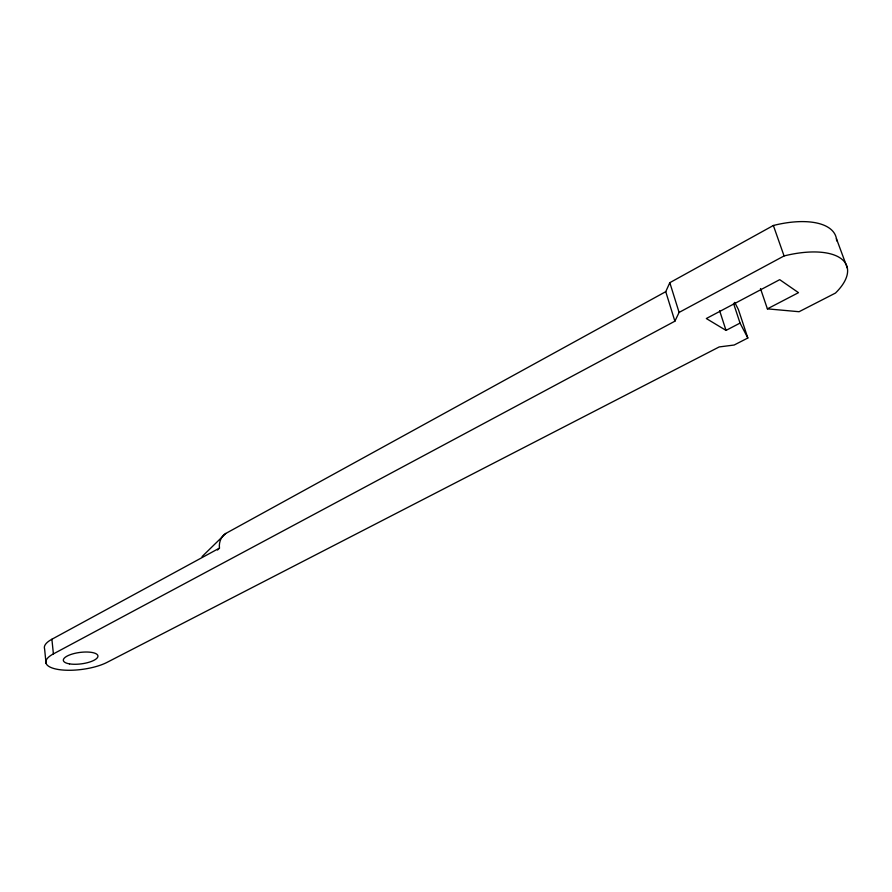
<?xml version="1.0" encoding="UTF-8"?>
<svg xmlns="http://www.w3.org/2000/svg" width="892" height="892" viewBox="0 0 892 892"><rect width="100%" height="100%" fill="white"/><g stroke="black" fill="none" stroke-linecap="round" stroke-linejoin="round"><path stroke-width="1.34" d="M202.06 556.586L225.743 533.472L665.744 291.673L669.814 282.686L773.364 225.486A71.048 32.335 -20.2 0 1 836.651 240.873M734.729 302.388L738.386 309.491L747.831 338.012L734.161 345.026L719.197 346.932L107.062 662.355A34.944 11.529 -7.4 0 1 58.515 669.524A34.944 11.529 -7.4 0 1 53.397 653.892L674.887 321.198L679.091 312.423L784.068 255.948A71.717 31.421 -19.8 0 1 840.888 258.468A71.717 31.421 -19.8 0 1 835.458 293.067L799.076 311.721L767.388 308.855L760.486 288.562M217.492 550.029L219.488 548.101A11.429 7.794 -75.3 0 1 225.743 533.472M46.049 663.369L44.6 648.885A34.799 11.763 -7.3 0 1 51.892 639.252L219.488 548.101M767.388 308.855L798.496 292.665L779.719 279.664L706.319 318.533L726.021 330.397L740.037 323.094L733.514 303.336M740.037 323.094L747.831 338.012M836.406 238.588L847.4 268.258M773.364 225.486L784.068 255.948M719.621 310.695L726.021 330.397M669.814 282.686L679.091 312.423M665.744 291.673L674.887 321.198M51.892 639.252L53.397 653.892M69.52 663.882A17.472 5.765 -7.4 0 0 97.707 657.148A17.472 5.765 -7.4 0 0 74.66 653.39A17.472 5.765 -7.4 0 0 69.52 663.882"/></g></svg>
